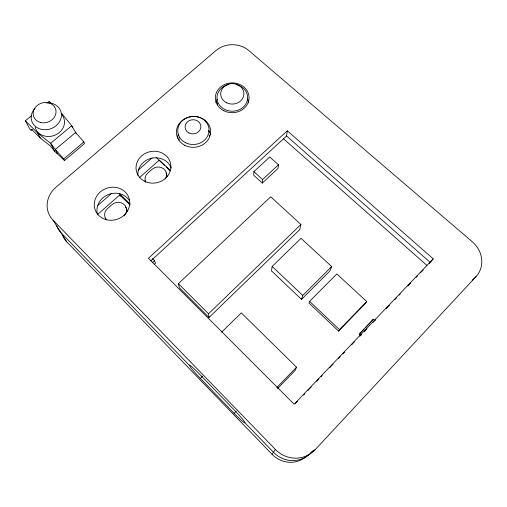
<?xml version="1.0" encoding="UTF-8"?>
<svg xmlns="http://www.w3.org/2000/svg" width="507" height="507" viewBox="0 0 507 507"><rect width="100%" height="100%" fill="white"/><g stroke="black" fill="none" stroke-linecap="round" stroke-linejoin="round"><path stroke-width="0.76" d="M253.899 171.632L253.696 175.251L262.296 183.09L278.007 168.457L278.47 164.775L269.781 156.98L253.899 171.632L262.588 179.541L262.296 183.09M150.864 260.871L286.575 135.984L287.292 130.781L433.232 258.849L429.226 263.653M272.151 266.435L271.479 270.858L301.519 299.384L329.892 270.985L331.66 266.555L301.038 238.334L272.151 266.435L302.774 295.435L301.519 299.384M300.924 224.455L299.713 229.677L209.036 317.49L179.478 287.913L178.394 283.673L270.713 196.798L300.924 224.455L208.523 313.77L209.036 317.49M309.593 301.367L308.985 303.04L338.606 331.122L365.642 303.192L366.713 301.519L336.844 273.957L309.593 301.367L339.468 329.658L338.606 331.122M221.635 332.155L241.288 312.889L296.544 367.207L295.118 370.471L277.538 388.59M31.466 115.792L25.35 120.786L29.907 129.171L31.06 130.324L31.605 129.342L40.287 137.98L50.402 146.01L54.68 151.282L64.49 160.504L84.53 143.544L83.864 141.947L75.625 132.479L71.715 125.704L61.562 113.315L62.133 114.601M272.05 454.278L275.396 449.436A29.026 27.746 68.7 0 0 315.227 449.639L476.048 276.575A26.814 23.918 31.3 0 0 472.087 241.585L248.747 50.504A23.36 20.274 -0.8 0 0 215.969 50.548L55.998 187.197A25.394 22.897 -23.2 0 0 53.02 220.139L66.797 241.839L272.05 454.278A26.668 25.47 71 0 0 308.548 454.462M360.281 335.355L359.171 334.309L359.831 333.384L373.399 319.214L375.072 320.773M373.399 319.214L365.648 327.547M312.958 450.704L311.349 452.44A27.657 26.427 70 0 1 273.457 452.25L244.913 422.756M359.171 334.309L364.026 329.239M433.232 258.849L294.168 404.206L148.424 258.285L287.292 130.781M295.429 403.547L297.609 401.259M303.617 394.978L304.713 393.838M307.99 390.415L311.266 386.987M316.723 381.277L318.909 378.995M321.096 376.707L322.186 375.567M329.829 367.575L333.112 364.146M338.568 358.436L340.21 356.725M342.941 353.867L344.576 352.156M351.674 344.735L354.406 341.876M359.869 336.166L361.504 334.455M364.235 331.603L366.967 328.745M372.975 322.465L375.706 319.613M386.081 308.763L389.357 305.334M394.82 299.624L396.461 297.913M399.186 295.061L400.283 293.914M407.926 285.923L410.657 283.071M416.12 277.361L417.755 275.643M420.487 272.791L423.218 269.933M339.468 329.658L366.713 301.519M276.86 387.475L296.544 367.207M234.114 413.294A15.54 1.198 46.3 0 0 244.913 422.73A15.54 1.198 46.3 0 0 234.069 409.795L199.086 373.672A15.134 1.166 46.6 0 0 189.358 365.319A15.134 1.166 46.6 0 0 200.366 378.387L234.114 413.294L236.249 411.114M302.774 295.435L331.66 266.555M200.366 378.387L202.597 376.175M472.239 280.219L476.048 276.575M262.588 179.541L278.47 164.775M152.354 262.784L154.616 260.699L152.474 258.564M154.331 264.426L155.484 263.361L154.616 260.699M97.8 214.29L119.791 194.929L129.9 204.872M139.298 177.754L159.325 160.123L170.586 170.789M97.857 205.449L111.515 193.471M138.037 170.225L152.113 157.88M64.49 160.504L63.73 158.964L83.864 141.947M31.06 130.324L32.258 129.336M46.752 103.308L49.198 101.305L51.448 103.491M310.227 453.252L315.227 449.639M25.35 120.786L37.676 133.037L50.624 143.297L55.364 149.47L63.73 158.964M286.575 135.984L430.316 262.512M283.134 138.474L427.046 265.522M208.383 130.679L209.53 131.725M359.831 333.384L361.51 334.956M156.15 157.417L164.591 165.415M166.277 167.012L170.213 170.745M119.601 193.693L130.261 204.169M178.394 283.673L208.523 313.77M53.02 220.139L275.396 449.436M189.371 365.363L60.992 232.7A24.285 22.048 -24 0 1 56.689 226.008M247.182 99.061L248.227 100.196M37.676 133.037L40.287 137.98M54.68 151.282L50.624 143.297L71.715 125.704L72.602 127.777M57.342 153.399L55.364 149.47L75.625 132.479L76.208 133.835M119.791 194.929L120.273 196.241M137.942 175.447A17.181 15.654 -11.9 0 1 151.568 158.254A17.181 15.654 -11.9 0 1 171.258 168.051M177.494 137.999A16.845 15.172 -5.5 0 1 178.147 134.735M208.973 131.098A16.845 15.172 -5.5 0 1 210.595 134.735M215.938 102.775A16.56 14.678 -0.8 0 1 217.205 99.119M247.372 99.099A16.56 14.678 -0.8 0 1 248.614 102.756M97.629 214.911A17.58 16.104 -19.7 0 1 107.554 194.872A17.58 16.104 -19.7 0 1 129.488 200.664M66.797 241.839A23.48 21.427 -24.5 0 1 62.614 235.343M179.066 140.078A15.318 13.79 -5.5 0 1 179.148 137.194M209.15 135.071A15.318 13.79 -5.5 0 1 209.461 136.478M62.361 115.349A15.052 13.062 -18.8 0 1 55.238 135.052A15.052 13.062 -18.8 0 1 35.179 127.238M47.639 102.801A15.324 13.245 -18.6 0 1 60.77 119.088A15.324 13.245 -18.6 0 1 38.925 128.563A15.324 13.245 -18.6 0 1 34.958 108.302M217.319 104.974A15.058 13.34 -0.8 0 1 217.528 102.889M236.294 84.593A15.33 13.537 -0.8 0 1 244.856 105.431A15.33 13.537 -0.8 0 1 219.734 105.45A15.33 13.537 -0.8 0 1 228.41 84.599M145.636 182.007A8.651 7.909 -12.4 0 1 145.566 180.625M165.979 172.95A8.632 7.884 -11.6 0 1 166.987 176.899M105.988 219.62A8.853 8.131 -20.4 0 1 105.551 218.27M125.483 207.04A8.828 8.112 -19.5 0 1 127.244 211.584M106.318 219.689A8.911 8.175 -20.3 0 1 107.554 208.535L111.933 204.676A8.885 8.15 -19.4 0 1 123.226 203.782A8.885 8.15 -19.4 0 1 125.565 213.986M125.178 214.626A8.885 8.15 -19.4 0 1 124.228 215.805M145.686 182.045A8.708 7.947 -12.3 0 1 147.822 173.033L152.056 169.3A8.689 7.922 -11.6 0 1 163.444 168.635A8.689 7.922 -11.6 0 1 165.276 178.908M144.286 181.075A17.504 15.894 -11.7 0 0 170.903 167.076A17.504 15.894 -11.7 0 0 145.217 153.425A17.504 15.894 -11.7 0 0 144.286 181.075M184.757 145.313A17.162 15.4 -5.4 0 0 210.659 131.776A17.162 15.4 -5.4 0 0 185.131 118.613A17.162 15.4 -5.4 0 0 184.757 145.313M223.853 110.754A16.864 14.893 -0.8 0 0 249.076 97.674A16.864 14.893 -0.8 0 0 223.707 84.961A16.864 14.893 -0.8 0 0 223.853 110.754M106.559 219.746A17.922 16.37 -19.4 0 0 129.367 199.34A17.922 16.37 -19.4 0 0 100.094 192.115A17.922 16.37 -19.4 0 0 106.559 219.746M185.397 142.676A15.66 14.038 -5.4 0 0 209.042 130.35A15.66 14.038 -5.4 0 0 185.758 118.327A15.66 14.038 -5.4 0 0 185.397 142.676M188.934 132.961A7.903 7.073 -5.4 0 0 200.892 126.788A7.903 7.073 -5.4 0 0 189.168 120.691A7.903 7.073 -5.4 0 0 188.934 132.961M40.712 122.51A11.598 10.007 -18.5 0 0 55.859 109.975A11.598 10.007 -18.5 0 0 37.201 105.507A11.598 10.007 -18.5 0 0 40.712 122.51M226.509 102.731A11.604 10.229 -0.8 0 0 243.892 93.782A11.604 10.229 -0.8 0 0 226.458 85.024A11.604 10.229 -0.8 0 0 226.509 102.731"/></g></svg>
